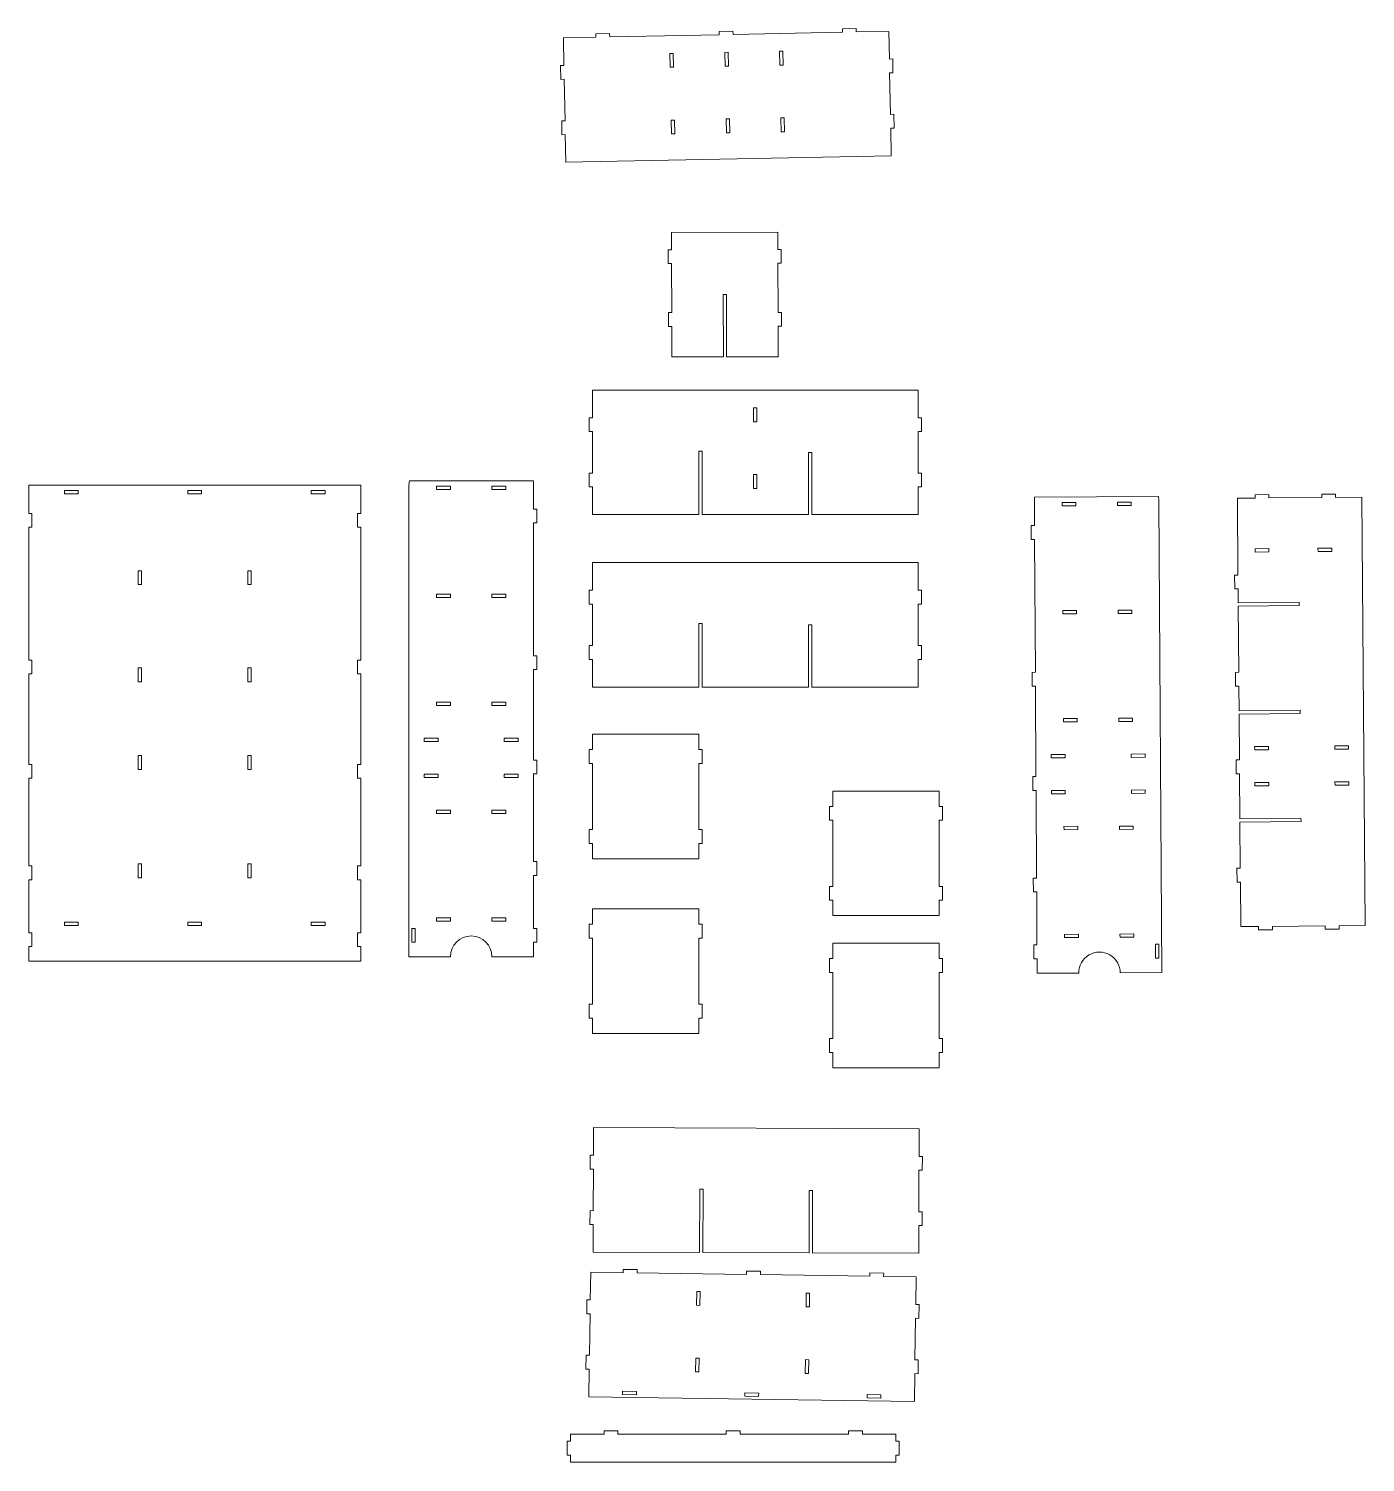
# Model space of a CAD drawing. Header units: millimetres. Extents: x -3054 to 6139, y -2443 to 3159.
# Drawn here: x -3054 to 1775, y -2443 to 2737 of the extents above; entities that cross this region are included whole.
import ezdxf

# ---------------------------------------------------------------- set-up
doc = ezdxf.new("R2010")
doc.units = ezdxf.units.MM

msp = doc.modelspace()

# ---------------------------------------------------------------- linework, layer by layer
at = {"color": 7, "linetype": 'Continuous', "lineweight": 15}
for p, q in [((-1005.3, 2706.3), (-1122.7, 2703.9)), ((-1122.7, 2703.9), (-1120.7, 2604)), ((-955.6, 2719.2), (-1005.6, 2718.3)), ((-1005.6, 2718.3), (-1005.3, 2706.3)), ((-955.3, 2707.3), (-955.6, 2719.2)), ((-559.8, 2715.1), (-955.3, 2707.3)), ((-510.1, 2728.1), (-560.1, 2727.1)), ((-560.1, 2727.1), (-559.8, 2715.1)), ((-509.8, 2716.1), (-510.1, 2728.1)), ((-114.3, 2723.9), (-509.8, 2716.1)), ((-64.6, 2736.9), (-114.6, 2735.9)), ((-114.6, 2735.9), (-114.3, 2723.9)), ((-64.4, 2724.9), (-64.6, 2736.9)), ((53, 2727.2), (-64.4, 2724.9)), ((55, 2627.2), (53, 2727.2)), ((-737.5, 2647.4), (-725.5, 2647.6)), ((-737.5, 2647.4), (-736.5, 2597.4)), ((-725.5, 2647.6), (-724.5, 2597.6)), ((-539.6, 2651.3), (-527.6, 2651.5)), ((-539.6, 2651.3), (-538.6, 2601.3)), ((-527.6, 2651.5), (-526.6, 2601.5)), ((-329.6, 2655.4), (-341.6, 2655.2)), ((-340.6, 2605.2), (-341.6, 2655.2)), ((-328.6, 2605.4), (-329.6, 2655.4)), ((-1120.7, 2604), (-1132.7, 2603.7)), ((-1132.7, 2603.7), (-1131.8, 2553.7)), ((-736.5, 2597.4), (-724.5, 2597.6)), ((-538.6, 2601.3), (-526.6, 2601.5)), ((-328.6, 2605.4), (-340.6, 2605.2)), ((67, 2627.4), (55, 2627.2)), ((68, 2577.4), (67, 2627.4)), ((-1131.8, 2553.7), (-1119.8, 2554)), ((-1119.8, 2554), (-1116.8, 2404)), ((56, 2577.2), (68, 2577.4)), ((59, 2427.2), (56, 2577.2)), ((-1116.8, 2404), (-1128.8, 2403.8)), ((-1128.8, 2403.8), (-1127.8, 2353.8)), ((-732.8, 2406.6), (-720.8, 2406.9)), ((-732.8, 2406.6), (-731.8, 2356.7)), ((-720.8, 2406.9), (-719.8, 2356.9)), ((-534.8, 2410.6), (-522.8, 2410.8)), ((-534.8, 2410.6), (-533.8, 2360.6)), ((-522.8, 2410.8), (-521.8, 2360.8)), ((-324.9, 2414.7), (-336.8, 2414.5)), ((-335.9, 2364.5), (-336.8, 2414.5)), ((-323.9, 2364.7), (-324.9, 2414.7)), ((71, 2427.5), (59, 2427.2)), ((72, 2377.5), (71, 2427.5)), ((-1127.8, 2353.8), (-1115.8, 2354)), ((-1115.8, 2354), (-1113.8, 2254)), ((-731.8, 2356.7), (-719.8, 2356.9)), ((-533.8, 2360.6), (-521.8, 2360.8)), ((-323.9, 2364.7), (-335.9, 2364.5)), ((60, 2377.2), (72, 2377.5)), ((61.9, 2277.3), (60, 2377.2)), ((-1113.8, 2254), (61.9, 2277.3)), ((-347.8, 2001.8), (-731.8, 2001)), ((-731.7, 1938.3), (-731.8, 2001)), ((-347.7, 1939.2), (-347.8, 2001.8)), ((-743.7, 1938.3), (-743.6, 1888.3)), ((-731.7, 1938.3), (-743.7, 1938.3)), ((-335.7, 1939.2), (-347.7, 1939.2)), ((-335.6, 1889.2), (-335.7, 1939.2)), ((-743.6, 1888.3), (-731.6, 1888.3)), ((-731.2, 1711), (-731.6, 1888.3)), ((-347.6, 1889.2), (-335.6, 1889.2)), ((-347.2, 1711.9), (-347.6, 1889.2)), ((-545.3, 1776.4), (-544.8, 1551.4)), ((-533.3, 1776.4), (-545.3, 1776.4)), ((-532.8, 1551.4), (-533.3, 1776.4)), ((-743.2, 1711), (-743.1, 1661)), ((-731.2, 1711), (-743.2, 1711)), ((-335.2, 1711.9), (-347.2, 1711.9)), ((-335.1, 1661.9), (-335.2, 1711.9)), ((-743.1, 1661), (-731.1, 1661)), ((-730.8, 1551), (-731.1, 1661)), ((-347.1, 1661.9), (-335.1, 1661.9)), ((-346.8, 1551.8), (-347.1, 1661.9)), ((-544.8, 1551.4), (-730.8, 1551)), ((-346.8, 1551.8), (-532.8, 1551.4)), ((-1017.4, 1431.1), (-1017.4, 1331.1)), ((158.6, 1431.1), (-1017.4, 1431.1)), ((158.6, 1331.1), (158.6, 1431.1)), ((-435.4, 1366.9), (-423.4, 1366.9)), ((-435.4, 1366.9), (-435.4, 1316.9)), ((-423.4, 1366.9), (-423.4, 1316.9)), ((-1029.4, 1331.1), (-1029.4, 1281.1)), ((-1017.4, 1331.1), (-1029.4, 1331.1)), ((-435.4, 1316.9), (-423.4, 1316.9)), ((170.6, 1331.1), (158.6, 1331.1)), ((170.6, 1281.1), (170.6, 1331.1)), ((-1029.4, 1281.1), (-1017.4, 1281.1)), ((-1017.4, 1281.1), (-1017.4, 1131.1)), ((158.6, 1281.1), (170.6, 1281.1)), ((158.6, 1131.1), (158.6, 1281.1)), ((-621.4, 1210.4), (-633.4, 1210.4)), ((-633.4, 1210.4), (-633.4, 981.1)), ((-621.4, 1210.4), (-621.4, 981.1)), ((-237.4, 1206.1), (-237.4, 981.1)), ((-225.4, 1206.1), (-237.4, 1206.1)), ((-225.4, 1206.1), (-225.4, 981.1)), ((-3054.5, 985.7), (-3054.5, 1088.2)), ((-1854.5, 1088.2), (-3054.5, 1088.2)), ((-1854.5, 1088.2), (-1854.5, 985.7)), ((-1230.7, 1103.8), (-1678.8, 1103.8)), ((-1230.7, 1103.8), (-1230.7, 1001.2)), ((-1029.4, 1131.1), (-1029.4, 1081.1)), ((-1017.4, 1131.1), (-1029.4, 1131.1)), ((-435.4, 1126.1), (-423.4, 1126.1)), ((-435.4, 1126.1), (-435.4, 1076.1)), ((-423.4, 1126.1), (-423.4, 1076.1)), ((170.6, 1131.1), (158.6, 1131.1)), ((170.6, 1081.1), (170.6, 1131.1)), ((-2925.1, 1068.3), (-2875.1, 1068.3)), ((-2925.1, 1056.3), (-2925.1, 1068.3)), ((-2925.1, 1056.3), (-2875.1, 1056.3)), ((-2875.1, 1056.3), (-2875.1, 1068.3)), ((-2479.5, 1068.3), (-2429.5, 1068.3)), ((-2479.5, 1056.3), (-2479.5, 1068.3)), ((-2479.5, 1056.3), (-2429.5, 1056.3)), ((-2429.5, 1056.3), (-2429.5, 1068.3)), ((-2033.9, 1068.3), (-1983.9, 1068.3)), ((-2033.9, 1056.3), (-2033.9, 1068.3)), ((-2033.9, 1056.3), (-1983.9, 1056.3)), ((-1983.9, 1056.3), (-1983.9, 1068.3)), ((-1680.7, -616.1), (-1680.7, 1083.9)), ((-1530.7, 1083.9), (-1580.7, 1083.9)), ((-1580.7, 1083.9), (-1580.7, 1071.9)), ((-1580.7, 1071.9), (-1530.7, 1071.9)), ((-1530.7, 1071.9), (-1530.7, 1083.9)), ((-1330.7, 1083.9), (-1380.7, 1083.9)), ((-1380.7, 1083.9), (-1380.7, 1071.9)), ((-1380.7, 1071.9), (-1330.7, 1071.9)), ((-1330.7, 1071.9), (-1330.7, 1083.9)), ((-1029.4, 1081.1), (-1017.4, 1081.1)), ((-1017.4, 1081.1), (-1017.4, 981.1)), ((-435.4, 1076.1), (-423.4, 1076.1)), ((158.6, 1081.1), (170.6, 1081.1)), ((158.6, 981.1), (158.6, 1081.1)), ((1026.9, 1046.6), (578.9, 1044)), ((578.9, 1044), (579.5, 941.5)), ((1376.4, 1041.1), (1312.2, 1040.6)), ((1312.2, 1040.6), (1314.4, 762.7)), ((1376.3, 1053.1), (1426.3, 1053.5)), ((1376.4, 1041.1), (1376.3, 1053.1)), ((1426.3, 1053.5), (1426.4, 1041.5)), ((1617.1, 1043), (1426.4, 1041.5)), ((1617, 1055), (1667, 1055.4)), ((1617.1, 1043), (1617, 1055)), ((1667, 1055.4), (1667.1, 1043.4)), ((1762.2, 1044.2), (1667.1, 1043.4)), ((1762.2, 1044.2), (1774.6, -503.8)), ((-3054.5, 985.7), (-3042.5, 985.7)), ((-3042.5, 985.7), (-3042.5, 935.7)), ((-1866.5, 985.7), (-1854.5, 985.7)), ((-1866.5, 935.7), (-1866.5, 985.7)), ((-1230.7, 1001.2), (-1218.7, 1001.2)), ((-1218.7, 1001.2), (-1218.7, 951.2)), ((729, 1025), (679, 1024.7)), ((679, 1024.7), (679.1, 1012.7)), ((679.1, 1012.7), (729.1, 1013)), ((729.1, 1013), (729, 1025)), ((929, 1026.2), (879, 1025.9)), ((879, 1025.9), (879.1, 1013.9)), ((879.1, 1013.9), (929.1, 1014.2)), ((929.1, 1014.2), (929, 1026.2)), ((1039, -673.2), (1029, 1026.8)), ((-3054.5, 455.6), (-3054.5, 935.7)), ((-3042.5, 935.7), (-3054.5, 935.7)), ((-1854.5, 935.7), (-1866.5, 935.7)), ((-1854.5, 935.7), (-1854.5, 455.6)), ((-1230.7, 951.2), (-1218.7, 951.2)), ((-1230.7, 951.2), (-1230.7, 471.2)), ((-1017.4, 981.1), (-633.4, 981.1)), ((-621.4, 981.1), (-237.4, 981.1)), ((-225.4, 981.1), (158.6, 981.1)), ((579.5, 941.5), (567.5, 941.4)), ((567.8, 891.4), (567.5, 941.4)), ((579.8, 891.5), (567.8, 891.4)), ((579.8, 891.5), (582.6, 411.4)), ((1376.3, 858.1), (1426.3, 858.5)), ((1376.4, 846.1), (1376.3, 858.1)), ((1376.4, 846.1), (1426.4, 846.5)), ((1426.4, 846.5), (1426.3, 858.5)), ((1603.6, 859.9), (1653.6, 860.3)), ((1603.7, 847.9), (1603.6, 859.9)), ((1603.7, 847.9), (1653.7, 848.3)), ((1653.7, 848.3), (1653.6, 860.3)), ((-2658.5, 728.4), (-2658.5, 778.4)), ((-2658.5, 778.4), (-2646.5, 778.4)), ((-2646.5, 778.4), (-2646.5, 728.4)), ((-2262.5, 778.4), (-2250.5, 778.4)), ((-2262.5, 728.4), (-2262.5, 778.4)), ((-2250.5, 778.4), (-2250.5, 728.4)), ((-1017.4, 808), (-1017.4, 708)), ((158.6, 808), (-1017.4, 808)), ((158.6, 708), (158.6, 808)), ((-2646.5, 728.4), (-2658.5, 728.4)), ((-2250.5, 728.4), (-2262.5, 728.4)), ((1314.4, 762.7), (1302.4, 762.6)), ((1302.8, 712.6), (1302.4, 762.6)), ((-1530.7, 693.9), (-1580.7, 693.9)), ((-1580.7, 693.9), (-1580.7, 681.9)), ((-1580.7, 681.9), (-1530.7, 681.9)), ((-1530.7, 681.9), (-1530.7, 693.9)), ((-1330.7, 693.9), (-1380.7, 693.9)), ((-1380.7, 693.9), (-1380.7, 681.9)), ((-1380.7, 681.9), (-1330.7, 681.9)), ((-1330.7, 681.9), (-1330.7, 693.9)), ((-1029.4, 708), (-1029.4, 658)), ((-1017.4, 708), (-1029.4, 708)), ((170.6, 708), (158.6, 708)), ((170.6, 658), (170.6, 708)), ((1314.8, 712.7), (1302.8, 712.6)), ((1314.8, 712.7), (1315.2, 662.6)), ((-1029.4, 658), (-1017.4, 658)), ((-1017.4, 658), (-1017.4, 508)), ((158.6, 658), (170.6, 658)), ((158.6, 508), (158.6, 658)), ((731.3, 635.1), (681.3, 634.8)), ((681.3, 634.8), (681.4, 622.8)), ((681.4, 622.8), (731.4, 623.1)), ((731.4, 623.1), (731.3, 635.1)), ((931.3, 636.2), (881.3, 635.9)), ((881.3, 635.9), (881.4, 623.9)), ((881.4, 623.9), (931.4, 624.2)), ((931.4, 624.2), (931.3, 636.2)), ((1315.2, 662.6), (1535.9, 664.3)), ((1315.3, 650.6), (1536, 652.3)), ((1315.3, 650.6), (1317.2, 411.4)), ((1536, 652.3), (1535.9, 664.3)), ((-633.4, 587.4), (-633.4, 358)), ((-621.4, 587.4), (-633.4, 587.4)), ((-621.4, 587.4), (-621.4, 358)), ((-225.4, 583), (-237.4, 583)), ((-237.4, 583), (-237.4, 358)), ((-225.4, 583), (-225.4, 358)), ((-1230.7, 471.2), (-1218.7, 471.2)), ((-1218.7, 471.2), (-1218.7, 421.2)), ((-1029.4, 508), (-1029.4, 458)), ((-1017.4, 508), (-1029.4, 508)), ((170.6, 508), (158.6, 508)), ((170.6, 458), (170.6, 508)), ((-3054.5, 455.6), (-3042.5, 455.6)), ((-3042.5, 455.6), (-3042.5, 405.6)), ((-2658.5, 377.2), (-2658.5, 427.2)), ((-2658.5, 427.2), (-2646.5, 427.2)), ((-2646.5, 427.2), (-2646.5, 377.2)), ((-2262.5, 427.2), (-2250.5, 427.2)), ((-2262.5, 377.2), (-2262.5, 427.2)), ((-2250.5, 427.2), (-2250.5, 377.2)), ((-1866.5, 455.6), (-1854.5, 455.6)), ((-1866.5, 405.6), (-1866.5, 455.6)), ((-1230.7, 421.2), (-1218.7, 421.2)), ((-1230.7, 421.2), (-1230.7, 94.6)), ((-1029.4, 458), (-1017.4, 458)), ((-1017.4, 458), (-1017.4, 358)), ((158.6, 458), (170.6, 458)), ((158.6, 358), (158.6, 458)), ((-3054.5, 79), (-3054.5, 405.6)), ((-3042.5, 405.6), (-3054.5, 405.6)), ((-2646.5, 377.2), (-2658.5, 377.2)), ((-2250.5, 377.2), (-2262.5, 377.2)), ((-1854.5, 405.6), (-1866.5, 405.6)), ((-1854.5, 405.6), (-1854.5, 79)), ((582.6, 411.4), (570.6, 411.3)), ((570.9, 361.3), (570.6, 411.3)), ((1317.2, 411.4), (1305.2, 411.3)), ((1305.6, 361.3), (1305.2, 411.3)), ((-1017.4, 358), (-633.4, 358)), ((-621.4, 358), (-237.4, 358)), ((-225.4, 358), (158.6, 358)), ((582.9, 361.4), (570.9, 361.3)), ((582.9, 361.4), (584.8, 34.8)), ((1317.6, 361.4), (1305.6, 361.3)), ((1317.6, 361.4), (1318.3, 272.6)), ((-1530.7, 303.9), (-1580.7, 303.9)), ((-1580.7, 303.9), (-1580.7, 291.9)), ((-1580.7, 291.9), (-1530.7, 291.9)), ((-1530.7, 291.9), (-1530.7, 303.9)), ((-1330.7, 303.9), (-1380.7, 303.9)), ((-1380.7, 303.9), (-1380.7, 291.9)), ((-1380.7, 291.9), (-1330.7, 291.9)), ((-1330.7, 291.9), (-1330.7, 303.9)), ((1318.3, 272.6), (1539, 274.4)), ((1318.4, 260.6), (1539.1, 262.4)), ((1318.4, 260.6), (1319.8, 94.9)), ((1539.1, 262.4), (1539, 274.4)), ((733.6, 245.1), (683.6, 244.8)), ((683.6, 244.8), (683.7, 232.8)), ((683.7, 232.8), (733.7, 233.1)), ((733.7, 233.1), (733.6, 245.1)), ((933.6, 246.2), (883.6, 245.9)), ((883.6, 245.9), (883.7, 233.9)), ((883.7, 233.9), (933.7, 234.2)), ((933.7, 234.2), (933.6, 246.2)), ((-1625.3, 173.9), (-1575.3, 173.9)), ((-1625.3, 161.9), (-1625.3, 173.9)), ((-1625.3, 161.9), (-1575.3, 161.9)), ((-1575.3, 161.9), (-1575.3, 173.9)), ((-1336.2, 173.9), (-1286.2, 173.9)), ((-1336.2, 161.9), (-1336.2, 173.9)), ((-1336.2, 161.9), (-1286.2, 161.9)), ((-1286.2, 161.9), (-1286.2, 173.9)), ((-1017.4, 132.1), (-1017.4, 187.5)), ((-633.4, 187.5), (-1017.4, 187.5)), ((-633.4, 132.1), (-633.4, 187.5)), ((-2658.5, 60.6), (-2658.5, 110.6)), ((-2658.5, 110.6), (-2646.5, 110.6)), ((-2646.5, 110.6), (-2646.5, 60.6)), ((-2262.5, 110.6), (-2250.5, 110.6)), ((-2262.5, 60.6), (-2262.5, 110.6)), ((-2250.5, 110.6), (-2250.5, 60.6)), ((-1029.4, 132.1), (-1029.4, 82.1)), ((-1017.4, 132.1), (-1029.4, 132.1)), ((-621.4, 132.1), (-633.4, 132.1)), ((-621.4, 82.1), (-621.4, 132.1)), ((689.8, 114.8), (639.8, 114.5)), ((639.8, 114.5), (639.9, 102.5)), ((689.9, 102.8), (689.8, 114.8)), ((978.9, 116.5), (928.9, 116.2)), ((928.9, 116.2), (929, 104.2)), ((929, 104.2), (979, 104.5)), ((979, 104.5), (978.9, 116.5)), ((1374.8, 143), (1424.8, 143.4)), ((1374.9, 131), (1374.8, 143)), ((1374.9, 131), (1424.9, 131.4)), ((1424.9, 131.4), (1424.8, 143.4)), ((1663.9, 145.4), (1713.9, 145.8)), ((1664, 133.4), (1663.9, 145.4)), ((1664, 133.4), (1714, 133.8)), ((1714, 133.8), (1713.9, 145.8)), ((-3054.5, 79), (-3042.5, 79)), ((-3042.5, 79), (-3042.5, 29)), ((-2646.5, 60.6), (-2658.5, 60.6)), ((-2250.5, 60.6), (-2262.5, 60.6)), ((-1866.5, 79), (-1854.5, 79)), ((-1866.5, 29), (-1866.5, 79)), ((-1230.7, 94.6), (-1218.7, 94.6)), ((-1218.7, 94.6), (-1218.7, 44.6)), ((-1029.4, 82.1), (-1017.4, 82.1)), ((-1017.4, -157), (-1017.4, 82.1)), ((-633.4, 82.1), (-621.4, 82.1)), ((-633.4, -157), (-633.4, 82.1)), ((639.9, 102.5), (689.9, 102.8)), ((1319.8, 94.9), (1307.8, 94.8)), ((1308.2, 44.8), (1307.8, 94.8)), ((-3054.5, -287.8), (-3054.5, 29)), ((-3042.5, 29), (-3054.5, 29)), ((-1854.5, 29), (-1866.5, 29)), ((-1854.5, 29), (-1854.5, -287.8)), ((-1625.3, 43.9), (-1575.3, 43.9)), ((-1625.3, 31.9), (-1625.3, 43.9)), ((-1625.3, 31.9), (-1575.3, 31.9)), ((-1575.3, 31.9), (-1575.3, 43.9)), ((-1336.2, 43.9), (-1286.2, 43.9)), ((-1336.2, 31.9), (-1336.2, 43.9)), ((-1336.2, 31.9), (-1286.2, 31.9)), ((-1286.2, 31.9), (-1286.2, 43.9)), ((-1230.7, 44.6), (-1218.7, 44.6)), ((-1230.7, 44.6), (-1230.7, -272.3)), ((584.8, 34.8), (572.8, 34.7)), ((573.1, -15.3), (572.8, 34.7)), ((1320.2, 44.9), (1308.2, 44.8)), ((1320.2, 44.9), (1321.5, -117.4)), ((1375.9, 13), (1425.9, 13.4)), ((1376, 1), (1375.9, 13)), ((1376, 1), (1426, 1.4)), ((1426, 1.4), (1425.9, 13.4)), ((1665, 15.4), (1715, 15.8)), ((1665.1, 3.4), (1665, 15.4)), ((1665.1, 3.4), (1715.1, 3.8)), ((1715.1, 3.8), (1715, 15.8)), ((234.9, -17.6), (-149.1, -17.6)), ((-149.1, -73), (-149.1, -17.6)), ((234.9, -73), (234.9, -17.6)), ((585.1, -15.2), (573.1, -15.3)), ((585.1, -15.2), (587, -332)), ((690.6, -15.2), (640.6, -15.5)), ((640.6, -15.5), (640.7, -27.5)), ((640.7, -27.5), (690.7, -27.2)), ((690.7, -27.2), (690.6, -15.2)), ((979.7, -13.5), (929.7, -13.8)), ((929.7, -13.8), (929.8, -25.8)), ((929.8, -25.8), (979.8, -25.5)), ((979.8, -25.5), (979.7, -13.5)), ((-1530.7, -86.1), (-1580.7, -86.1)), ((-1580.7, -86.1), (-1580.7, -98.1)), ((-1580.7, -98.1), (-1530.7, -98.1)), ((-1530.7, -98.1), (-1530.7, -86.1)), ((-1330.7, -86.1), (-1380.7, -86.1)), ((-1380.7, -86.1), (-1380.7, -98.1)), ((-1380.7, -98.1), (-1330.7, -98.1)), ((-1330.7, -98.1), (-1330.7, -86.1)), ((-161.1, -73), (-161.1, -123)), ((-149.1, -73), (-161.1, -73)), ((246.9, -73), (234.9, -73)), ((246.9, -123), (246.9, -73)), ((-161.1, -123), (-149.1, -123)), ((-149.1, -362.1), (-149.1, -123)), ((234.9, -362.1), (234.9, -123)), ((234.9, -123), (246.9, -123)), ((735.9, -144.9), (685.9, -145.2)), ((685.9, -145.2), (686, -157.2)), ((736, -156.9), (735.9, -144.9)), ((935.9, -143.8), (885.9, -144.1)), ((885.9, -144.1), (886, -156.1)), ((936, -155.8), (935.9, -143.8)), ((1321.5, -117.4), (1542.1, -115.6)), ((1321.6, -129.4), (1542.2, -127.6)), ((1321.6, -129.4), (1322.9, -296.6)), ((1542.2, -127.6), (1542.1, -115.6)), ((-1029.4, -157), (-1029.4, -207)), ((-1017.4, -157), (-1029.4, -157)), ((-1029.4, -207), (-1017.4, -207)), ((-1017.4, -262.5), (-1017.4, -207)), ((-621.4, -157), (-633.4, -157)), ((-633.4, -207), (-621.4, -207)), ((-633.4, -262.5), (-633.4, -207)), ((-621.4, -207), (-621.4, -157)), ((686, -157.2), (736, -156.9)), ((886, -156.1), (936, -155.8)), ((-3054.5, -287.8), (-3042.5, -287.8)), ((-3042.5, -287.8), (-3042.5, -337.8)), ((-2658.5, -330.9), (-2658.5, -280.9)), ((-2658.5, -280.9), (-2646.5, -280.9)), ((-2646.5, -280.9), (-2646.5, -330.9)), ((-2262.5, -280.9), (-2250.5, -280.9)), ((-2262.5, -330.9), (-2262.5, -280.9)), ((-2250.5, -280.9), (-2250.5, -330.9)), ((-1866.5, -287.8), (-1854.5, -287.8)), ((-1866.5, -337.8), (-1866.5, -287.8)), ((-1230.7, -272.3), (-1218.7, -272.3)), ((-1218.7, -272.3), (-1218.7, -322.3)), ((-633.4, -262.5), (-1017.4, -262.5)), ((1322.9, -296.6), (1310.9, -296.7)), ((1311.3, -346.7), (1310.9, -296.7)), ((-3054.5, -529.4), (-3054.5, -337.8)), ((-3042.5, -337.8), (-3054.5, -337.8)), ((-2646.5, -330.9), (-2658.5, -330.9)), ((-2250.5, -330.9), (-2262.5, -330.9)), ((-1854.5, -337.8), (-1866.5, -337.8)), ((-1854.5, -337.8), (-1854.5, -529.4)), ((-1230.7, -322.3), (-1218.7, -322.3)), ((-1230.7, -322.3), (-1230.7, -513.8)), ((-161.1, -362.1), (-161.1, -412.1)), ((-149.1, -362.1), (-161.1, -362.1)), ((246.9, -362.1), (234.9, -362.1)), ((246.9, -412.1), (246.9, -362.1)), ((587, -332), (575, -332.1)), ((575.3, -382.1), (575, -332.1)), ((1323.3, -346.6), (1311.3, -346.7)), ((1323.3, -346.6), (1324.6, -507.4)), ((-161.1, -412.1), (-149.1, -412.1)), ((-149.1, -467.6), (-149.1, -412.1)), ((234.9, -412.1), (246.9, -412.1)), ((234.9, -467.6), (234.9, -412.1)), ((587.3, -382), (575.3, -382.1)), ((587.3, -382), (588.4, -573.5)), ((-633.4, -443.4), (-1017.4, -443.4)), ((-1017.4, -498.8), (-1017.4, -443.4)), ((-633.4, -498.8), (-633.4, -443.4)), ((-2875.1, -491.7), (-2925.1, -491.7)), ((-2925.1, -491.7), (-2925.1, -503.7)), ((-2875.1, -503.7), (-2925.1, -503.7)), ((-2875.1, -491.7), (-2875.1, -503.7)), ((-2479.5, -491.7), (-2479.5, -503.7)), ((-2429.5, -491.7), (-2479.5, -491.7)), ((-2429.5, -503.7), (-2479.5, -503.7)), ((-2429.5, -491.7), (-2429.5, -503.7)), ((-1983.9, -491.7), (-2033.9, -491.7)), ((-2033.9, -491.7), (-2033.9, -503.7)), ((-1983.9, -503.7), (-2033.9, -503.7)), ((-1983.9, -491.7), (-1983.9, -503.7)), ((-1658.7, -513.8), (-1670.7, -513.8)), ((-1670.7, -563.8), (-1670.7, -513.8)), ((-1658.7, -563.8), (-1658.7, -513.8)), ((-1530.7, -476.1), (-1580.7, -476.1)), ((-1580.7, -476.1), (-1580.7, -488.1)), ((-1580.7, -488.1), (-1530.7, -488.1)), ((-1530.7, -488.1), (-1530.7, -476.1)), ((-1330.7, -476.1), (-1380.7, -476.1)), ((-1380.7, -476.1), (-1380.7, -488.1)), ((-1380.7, -488.1), (-1330.7, -488.1)), ((-1330.7, -488.1), (-1330.7, -476.1)), ((-1230.7, -513.8), (-1218.7, -513.8)), ((-1218.7, -513.8), (-1218.7, -563.8)), ((-1029.4, -498.8), (-1029.4, -548.8)), ((-1017.4, -498.8), (-1029.4, -498.8)), ((-621.4, -498.8), (-633.4, -498.8)), ((-621.4, -548.8), (-621.4, -498.8)), ((234.9, -467.6), (-149.1, -467.6)), ((1388.8, -506.9), (1324.6, -507.4)), ((1388.8, -506.9), (1388.9, -518.9)), ((1629.5, -504.9), (1438.8, -506.5)), ((1438.9, -518.5), (1438.8, -506.5)), ((1629.5, -504.9), (1629.6, -516.9)), ((1629.6, -516.9), (1679.6, -516.5)), ((1774.6, -503.8), (1679.5, -504.5)), ((1679.6, -516.5), (1679.5, -504.5)), ((-3054.5, -529.4), (-3042.5, -529.4)), ((-3042.5, -529.4), (-3042.5, -579.4)), ((-1866.5, -529.4), (-1854.5, -529.4)), ((-1866.5, -579.4), (-1866.5, -529.4)), ((-1658.7, -563.8), (-1670.7, -563.8)), ((-1230.7, -563.8), (-1218.7, -563.8)), ((-1230.7, -563.8), (-1230.7, -616.1)), ((-1029.4, -548.8), (-1017.4, -548.8)), ((-1017.4, -787.9), (-1017.4, -548.8)), ((-633.4, -548.8), (-621.4, -548.8)), ((-633.4, -787.9), (-633.4, -548.8)), ((234.9, -567.6), (-149.1, -567.6)), ((-149.1, -623), (-149.1, -567.6)), ((234.9, -623), (234.9, -567.6)), ((738.2, -534.9), (688.2, -535.2)), ((688.2, -535.2), (688.3, -547.2)), ((688.3, -547.2), (738.3, -546.9)), ((738.3, -546.9), (738.2, -534.9)), ((938.2, -533.8), (888.2, -534)), ((888.2, -534), (888.3, -546)), ((888.3, -546), (938.3, -545.8)), ((938.3, -545.8), (938.2, -533.8)), ((1388.9, -518.9), (1438.9, -518.5)), ((-3054.5, -631.7), (-3054.5, -579.4)), ((-3042.5, -579.4), (-3054.5, -579.4)), ((-1854.5, -579.4), (-1866.5, -579.4)), ((-1854.5, -579.4), (-1854.5, -631.7)), ((-1530.7, -616.1), (-1680.7, -616.1)), ((-1230.7, -616.1), (-1380.7, -616.1)), ((588.4, -573.5), (576.4, -573.6)), ((576.7, -623.6), (576.4, -573.6)), ((1016.4, -571), (1028.4, -570.9)), ((1016.4, -571), (1016.7, -621)), ((1016.7, -621), (1028.7, -620.9)), ((1028.4, -570.9), (1028.7, -620.9)), ((-1854.5, -631.7), (-3054.5, -631.7)), ((-161.1, -623), (-161.1, -673)), ((-149.1, -623), (-161.1, -623)), ((-161.1, -673), (-149.1, -673)), ((-149.1, -912.1), (-149.1, -673)), ((246.9, -623), (234.9, -623)), ((234.9, -673), (246.9, -673)), ((234.9, -912.1), (234.9, -673)), ((246.9, -673), (246.9, -623)), ((588.7, -623.5), (576.7, -623.6)), ((588.7, -623.5), (589, -675.8)), ((889, -674), (1039, -673.2)), ((589, -675.8), (739, -674.9)), ((-1029.4, -787.9), (-1029.4, -837.9)), ((-1017.4, -787.9), (-1029.4, -787.9)), ((-621.4, -787.9), (-633.4, -787.9)), ((-621.4, -837.9), (-621.4, -787.9)), ((-1029.4, -837.9), (-1017.4, -837.9)), ((-1017.4, -893.4), (-1017.4, -837.9)), ((-633.4, -837.9), (-621.4, -837.9)), ((-633.4, -893.4), (-633.4, -837.9)), ((-633.4, -893.4), (-1017.4, -893.4)), ((-161.1, -912.1), (-161.1, -962.1)), ((-149.1, -912.1), (-161.1, -912.1)), ((246.9, -912.1), (234.9, -912.1)), ((246.9, -962.1), (246.9, -912.1)), ((-161.1, -962.1), (-149.1, -962.1)), ((-149.1, -1017.6), (-149.1, -962.1)), ((234.9, -962.1), (246.9, -962.1)), ((234.9, -1017.6), (234.9, -962.1)), ((234.9, -1017.6), (-149.1, -1017.6)), ((-1013.5, -1233.6), (-1013.8, -1333.6)), ((162.5, -1237.5), (-1013.5, -1233.6)), ((162.2, -1337.5), (162.5, -1237.5)), ((-1025.8, -1333.5), (-1026, -1383.5)), ((-1013.8, -1333.6), (-1025.8, -1333.5)), ((174.2, -1337.6), (162.2, -1337.5)), ((174, -1387.6), (174.2, -1337.6)), ((-1026, -1383.5), (-1014, -1383.6)), ((-1014, -1383.6), (-1014.5, -1533.6)), ((161.5, -1537.5), (162, -1387.5)), ((162, -1387.5), (174, -1387.6)), ((-630.2, -1455.5), (-631, -1684.9)), ((-618.2, -1455.6), (-630.2, -1455.5)), ((-618.2, -1455.6), (-619, -1684.9)), ((-234.2, -1461.2), (-235, -1686.2)), ((-222.2, -1461.2), (-234.2, -1461.2)), ((-222.2, -1461.2), (-223, -1686.2)), ((-1026.5, -1533.5), (-1026.6, -1583.5)), ((-1014.5, -1533.6), (-1026.5, -1533.5)), ((173.5, -1537.6), (161.5, -1537.5)), ((173.4, -1587.6), (173.5, -1537.6)), ((-1026.6, -1583.5), (-1014.6, -1583.6)), ((-1014.6, -1583.6), (-1015, -1683.6)), ((161, -1687.5), (161.4, -1587.5)), ((161.4, -1587.5), (173.4, -1587.6)), ((-1015, -1683.6), (-631, -1684.9)), ((-619, -1684.9), (-235, -1686.2)), ((-223, -1686.2), (161, -1687.5)), ((-1024, -1755.9), (-1025.4, -1855.9)), ((-906.6, -1757.6), (-1024, -1755.9)), ((-906.6, -1757.6), (-906.4, -1745.6)), ((-906.4, -1745.6), (-856.5, -1746.3)), ((-856.5, -1746.3), (-856.6, -1758.3)), ((-461.1, -1763.9), (-856.6, -1758.3)), ((-461.1, -1763.9), (-460.9, -1751.9)), ((-460.9, -1751.9), (-410.9, -1752.6)), ((-410.9, -1752.6), (-411.1, -1764.6)), ((-15.6, -1770.1), (-15.4, -1758.1)), ((-15.4, -1758.1), (34.6, -1758.8)), ((34.6, -1758.8), (34.4, -1770.8)), ((-15.6, -1770.1), (-411.1, -1764.6)), ((151.8, -1772.5), (34.4, -1770.8)), ((150.4, -1872.5), (151.8, -1772.5)), ((-1037.4, -1855.8), (-1038.1, -1905.8)), ((-1025.4, -1855.9), (-1037.4, -1855.8)), ((-641.7, -1875.5), (-641, -1825.5)), ((-629, -1825.7), (-641, -1825.5)), ((-629.7, -1875.7), (-629, -1825.7)), ((-245.7, -1881.1), (-245, -1831.1)), ((-233, -1831.3), (-245, -1831.1)), ((-233.7, -1881.3), (-233, -1831.3)), ((-1038.1, -1905.8), (-1026.1, -1905.9)), ((-1026.1, -1905.9), (-1028.3, -2055.9)), ((-629.7, -1875.7), (-641.7, -1875.5)), ((-233.7, -1881.3), (-245.7, -1881.1)), ((162.4, -1872.6), (150.4, -1872.5)), ((161.7, -1922.6), (162.4, -1872.6)), ((147.6, -2072.5), (149.7, -1922.5)), ((149.7, -1922.5), (161.7, -1922.6)), ((-1040.3, -2055.7), (-1041, -2105.7)), ((-1028.3, -2055.9), (-1040.3, -2055.7)), ((-645.1, -2116.3), (-644.4, -2066.3)), ((-632.4, -2066.4), (-644.4, -2066.3)), ((-633.1, -2116.4), (-632.4, -2066.4)), ((-249.1, -2121.8), (-248.4, -2071.8)), ((-236.4, -2072), (-248.4, -2071.8)), ((-1041, -2105.7), (-1029, -2105.9)), ((-1029, -2105.9), (-1030.4, -2205.9)), ((-633.1, -2116.4), (-645.1, -2116.3)), ((-237.1, -2122), (-249.1, -2121.8)), ((-237.1, -2122), (-236.4, -2072)), ((145.5, -2222.4), (146.9, -2122.4)), ((146.9, -2122.4), (158.9, -2122.6)), ((159.6, -2072.6), (147.6, -2072.5)), ((158.9, -2122.6), (159.6, -2072.6)), ((-1030.4, -2205.9), (145.5, -2222.4)), ((-908.9, -2185.6), (-909.1, -2197.6)), ((-859.1, -2198.3), (-909.1, -2197.6)), ((-858.9, -2186.3), (-908.9, -2185.6)), ((-858.9, -2186.3), (-859.1, -2198.3)), ((-467.1, -2191.8), (-467.3, -2203.8)), ((-417.3, -2204.5), (-467.3, -2203.8)), ((-417.1, -2192.5), (-467.1, -2191.8)), ((-417.1, -2192.5), (-417.3, -2204.5)), ((-25.3, -2198), (-25.5, -2210)), ((24.5, -2210.7), (-25.5, -2210)), ((24.7, -2198.7), (-25.3, -2198)), ((24.7, -2198.7), (24.5, -2210.7)), ((-975.9, -2328.8), (-975.9, -2340.8)), ((-925.9, -2328.8), (-975.9, -2328.8)), ((-925.9, -2340.8), (-925.9, -2328.8)), ((-534.1, -2328.8), (-534.1, -2340.8)), ((-484.1, -2328.8), (-534.1, -2328.8)), ((-484.1, -2340.8), (-484.1, -2328.8)), ((-92.2, -2328.8), (-92.2, -2340.8)), ((-42.2, -2328.8), (-92.2, -2328.8)), ((-42.2, -2340.8), (-42.2, -2328.8)), ((-1109.1, -2366.5), (-1109.1, -2416.5)), ((-1097.1, -2366.5), (-1109.1, -2366.5)), ((-975.9, -2340.8), (-1097.1, -2340.8)), ((-1097.1, -2340.8), (-1097.1, -2366.5)), ((-534.1, -2340.8), (-925.9, -2340.8)), ((-92.2, -2340.8), (-484.1, -2340.8)), ((78.9, -2340.8), (-42.2, -2340.8)), ((78.9, -2366.5), (78.9, -2340.8)), ((90.9, -2366.5), (78.9, -2366.5)), ((90.9, -2416.5), (90.9, -2366.5)), ((-1109.1, -2416.5), (-1097.1, -2416.5)), ((-1097.1, -2416.5), (-1097.1, -2442.7)), ((78.9, -2416.5), (90.9, -2416.5)), ((78.9, -2442.7), (78.9, -2416.5)), ((-1097.1, -2442.7), (78.9, -2442.7))]:
    msp.add_line(p, q, dxfattribs=at)
for centre, radius, start, end in [((-1580.7, 1083.9), 100, 168.5596, 180), ((929, 1026.2), 100, 0.3368, 11.7772), ((-1455.7, -616.1), 75, 0, 180), ((814, -674.5), 75, 0.3368, 180.3368)]:
    msp.add_arc(centre, radius, start, end, dxfattribs=at)

doc.saveas('drawing.dxf')
